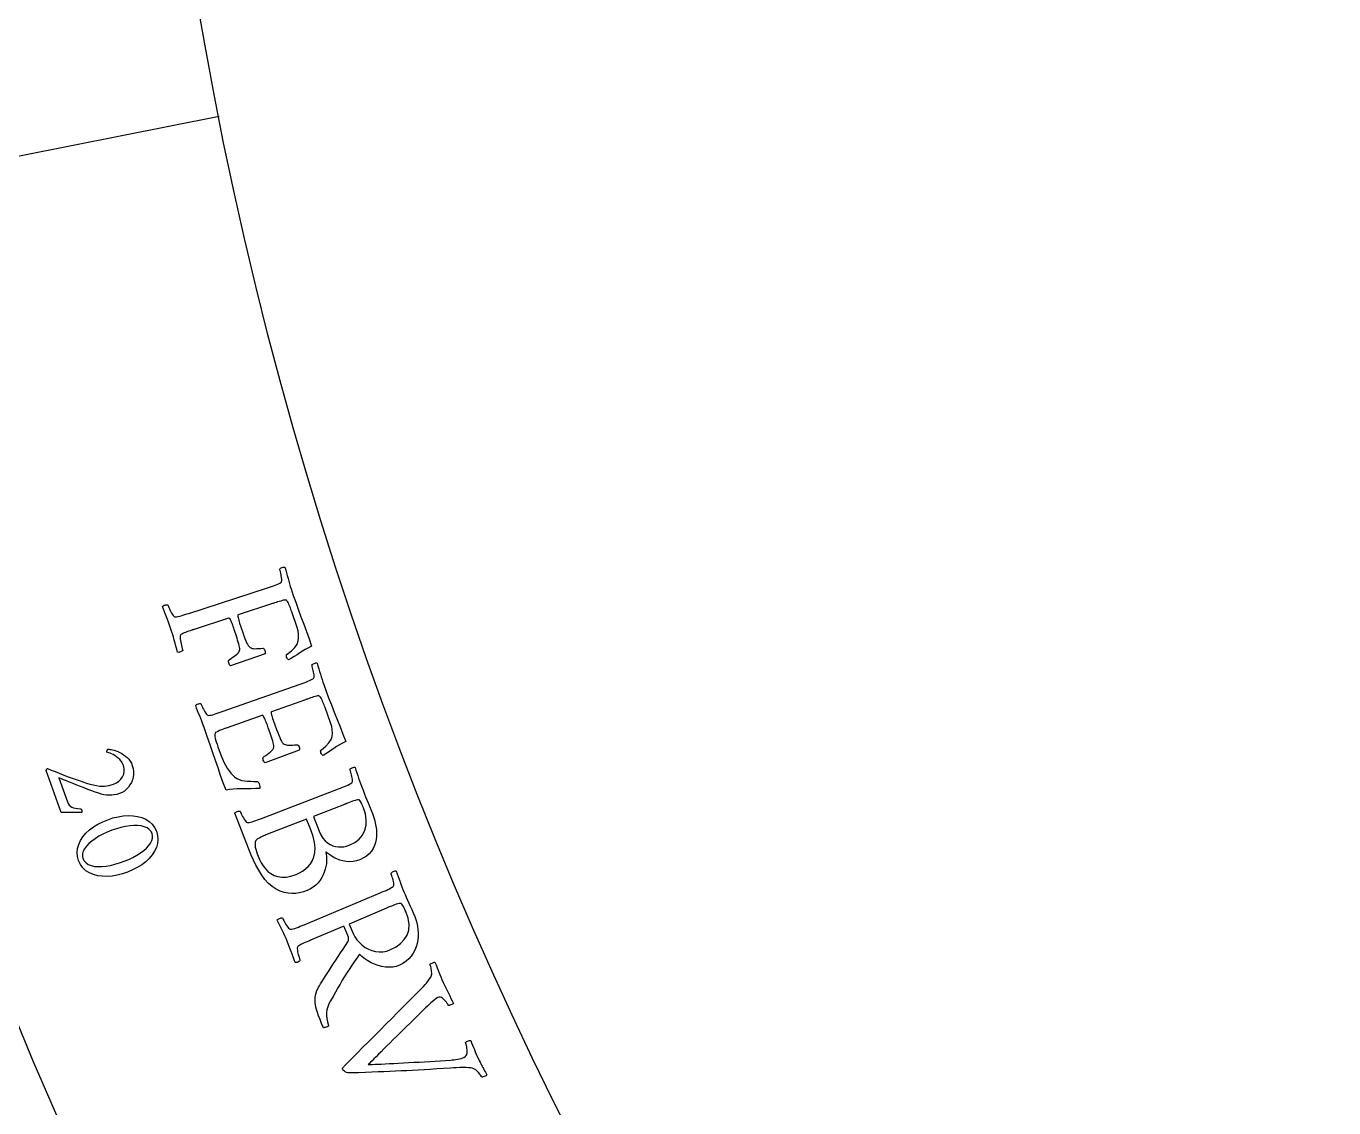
# Model space of a CAD drawing. Header units: millimetres. Extents: x -60 to 60, y -60 to 76.
# Drawn here: x -41.7 to -28.29, y -18.07 to -6.97 of the extents above; entities that cross this region are included whole.
import ezdxf

# ---------------------------------------------------------------- set-up
doc = ezdxf.new("R2010")
doc.units = ezdxf.units.MM
for name, color, linetype in [('CUT_OUTER', 1, 'Continuous'), ('ENGRAVE', 7, 'Continuous'), ('TEXT', 5, 'Continuous')]:
    doc.layers.add(name, color=color, linetype=linetype)

msp = doc.modelspace()

# ---------------------------------------------------------------- linework, layer by layer
at = {"layer": 'CUT_OUTER'}
msp.add_arc((0, -0.0001), 59.9999, 176.771323, 2.429054, dxfattribs=at)
at = {"layer": 'ENGRAVE'}
msp.add_lwpolyline([(-46.7862, -9.2919), (-39.7242, -7.8893)], dxfattribs=at)
for radius in [58.8, 58.8, 57.225, 54.3, 54.3, 51.99, 47.7, 47.7, 45.18, 40.5, 40.5]:
    msp.add_circle((0, 0), radius, dxfattribs=at)
at = {"layer": 'TEXT'}
for points in [[(-38.984, -12.7413), (-38.9617, -12.808), (-38.9375, -12.8777), (-38.9114, -12.9504), (-38.8833, -13.0262), (-38.8546, -13.103), (-38.8269, -13.1791), (-38.8, -13.2544), (-38.7741, -13.329), (-38.8072, -13.346), (-38.8386, -13.3633), (-38.8683, -13.3808), (-38.8963, -13.3984), (-38.9238, -13.4162), (-38.9518, -13.4339), (-38.9804, -13.4516), (-39.0095, -13.4692), (-39.0156, -13.4651), (-39.0211, -13.4589), (-39.026, -13.4506), (-39.0302, -13.4403), (-39.0331, -13.4292), (-39.0333, -13.4203), (-39.0309, -13.4136), (-39.0258, -13.4092), (-38.98, -13.3749), (-38.9456, -13.341), (-38.9225, -13.3077), (-38.9107, -13.2749), (-38.907, -13.2418), (-38.9079, -13.2076), (-38.9134, -13.1725), (-38.9235, -13.1362), (-38.9766, -12.9777), (-38.9789, -12.9708), (-38.9822, -12.9617), (-38.9863, -12.9502), (-38.9914, -12.9364), (-38.997, -12.9218), (-39.0028, -12.9077), (-39.0088, -12.8942), (-39.015, -12.8813), (-39.0212, -12.8703), (-39.0271, -12.8623), (-39.0329, -12.8574), (-39.0385, -12.8555), (-39.0497, -12.8564), (-39.0621, -12.8583), (-39.0759, -12.8613), (-39.0908, -12.8654), (-39.1065, -12.8701), (-39.1224, -12.875), (-39.1385, -12.8801), (-39.1548, -12.8854), (-39.1612, -12.8875), (-39.1669, -12.8894), (-39.1719, -12.891), (-39.1761, -12.8924), (-39.5274, -13.008), (-39.5304, -13.0108), (-39.5316, -13.0163), (-39.5311, -13.0248), (-39.5289, -13.0361), (-39.5255, -13.0492), (-39.5216, -13.0629), (-39.5173, -13.0773), (-39.5124, -13.0923), (-39.48, -13.1899), (-39.4691, -13.2214), (-39.4591, -13.2491), (-39.4497, -13.2729), (-39.4411, -13.2928), (-39.4327, -13.3093), (-39.424, -13.323), (-39.4149, -13.3336), (-39.4054, -13.3414), (-39.3951, -13.347), (-39.3834, -13.351), (-39.3704, -13.3535), (-39.3559, -13.3544), (-39.3396, -13.3543), (-39.3208, -13.3537), (-39.2995, -13.3524), (-39.2757, -13.3505), (-39.269, -13.3509), (-39.263, -13.3547), (-39.2577, -13.362), (-39.2532, -13.3726), (-39.2502, -13.3834), (-39.2489, -13.3929), (-39.2495, -13.4012), (-39.2518, -13.4082), (-39.6056, -13.5291), (-39.6106, -13.5254), (-39.6153, -13.5195), (-39.6197, -13.5114), (-39.6238, -13.501), (-39.6265, -13.4903), (-39.6268, -13.4811), (-39.6247, -13.4736), (-39.6201, -13.4676), (-39.5972, -13.4527), (-39.5779, -13.4396), (-39.562, -13.4284), (-39.5497, -13.4191), (-39.54, -13.4112), (-39.5322, -13.4041), (-39.5263, -13.3979), (-39.5222, -13.3927), (-39.5192, -13.3877), (-39.5167, -13.3826), (-39.5147, -13.3772), (-39.5132, -13.3715), (-39.5118, -13.364), (-39.5121, -13.3535), (-39.514, -13.3402), (-39.5175, -13.3239), (-39.5221, -13.3058), (-39.5273, -13.2869), (-39.5329, -13.2673), (-39.5391, -13.2469), (-39.5455, -13.2265), (-39.5517, -13.2067), (-39.5579, -13.1875), (-39.564, -13.169), (-39.5684, -13.1561), (-39.5731, -13.1425), (-39.5783, -13.128), (-39.5838, -13.1128), (-39.5895, -13.0977), (-39.595, -13.0837), (-39.6004, -13.071), (-39.6057, -13.0593), (-39.6109, -13.0499), (-39.616, -13.0436), (-39.621, -13.0404), (-39.6259, -13.0404), (-39.9791, -13.1567), (-39.982, -13.1577), (-39.9849, -13.1586), (-39.9878, -13.1596), (-39.9907, -13.1605), (-39.9936, -13.1615), (-39.9965, -13.1624), (-39.9994, -13.1634), (-40.0023, -13.1643), (-40.0202, -13.1703), (-40.0372, -13.1761), (-40.0533, -13.1817), (-40.0686, -13.1872), (-40.0826, -13.1927), (-40.0951, -13.1984), (-40.1061, -13.2042), (-40.1156, -13.2102), (-40.119, -13.2155), (-40.1211, -13.2242), (-40.1218, -13.2363), (-40.1211, -13.2519), (-40.1192, -13.2694), (-40.1167, -13.2871), (-40.1133, -13.3051), (-40.1091, -13.3235), (-40.1049, -13.3403), (-40.1014, -13.3541), (-40.0985, -13.3646), (-40.0962, -13.372), (-40.0999, -13.3762), (-40.1053, -13.3802), (-40.1123, -13.3841), (-40.1209, -13.3878), (-40.1298, -13.3907), (-40.1377, -13.3921), (-40.1445, -13.3918), (-40.1502, -13.39), (-40.1581, -13.3599), (-40.1664, -13.3292), (-40.1749, -13.298), (-40.1838, -13.2661), (-40.1928, -13.2345), (-40.2019, -13.2038), (-40.211, -13.1741), (-40.2202, -13.1454), (-40.2311, -13.1133), (-40.2419, -13.0832), (-40.2527, -13.0551), (-40.2634, -13.029), (-40.274, -13.0035), (-40.2842, -12.9772), (-40.2939, -12.9501), (-40.3032, -12.9222), (-40.2997, -12.9174), (-40.2943, -12.9132), (-40.2872, -12.9096), (-40.2783, -12.9067), (-40.2691, -12.9046), (-40.2611, -12.9036), (-40.2544, -12.9037), (-40.249, -12.9048), (-40.2465, -12.9118), (-40.2429, -12.9212), (-40.2382, -12.9328), (-40.2323, -12.9468), (-40.2256, -12.9616), (-40.2184, -12.9759), (-40.2107, -12.9897), (-40.2025, -13.0028), (-40.1945, -13.014), (-40.1873, -13.0218), (-40.1809, -13.0263), (-40.1753, -13.0274), (-40.1617, -13.0268), (-40.1468, -13.0248), (-40.1304, -13.0214), (-40.1125, -13.0167), (-40.0937, -13.011), (-40.0741, -13.005), (-40.0539, -12.9986), (-40.033, -12.9919), (-39.2269, -12.7303), (-39.206, -12.7235), (-39.1857, -12.7167), (-39.166, -12.71), (-39.147, -12.7033), (-39.1293, -12.6966), (-39.1138, -12.6897), (-39.1003, -12.6825), (-39.0889, -12.6751), (-39.0843, -12.6708), (-39.0814, -12.6635), (-39.0803, -12.6533), (-39.081, -12.6401), (-39.0828, -12.6253), (-39.085, -12.6103), (-39.0877, -12.595), (-39.0909, -12.5795), (-39.0941, -12.5651), (-39.097, -12.5532), (-39.0994, -12.5438), (-39.1014, -12.5369), (-39.0976, -12.5329), (-39.0922, -12.529), (-39.0851, -12.5252), (-39.0764, -12.5216), (-39.0675, -12.5188), (-39.0596, -12.5175), (-39.0529, -12.5177), (-39.0472, -12.5195), (-39.0392, -12.5481), (-39.0313, -12.5765), (-39.0236, -12.6047), (-39.0161, -12.6327), (-39.0085, -12.6604), (-39.0006, -12.6877), (-38.9924, -12.7147), (-38.984, -12.7413)], [(-38.6492, -13.7232), (-38.6253, -13.7893), (-38.5994, -13.8584), (-38.5714, -13.9304), (-38.5414, -14.0054), (-38.5108, -14.0815), (-38.4811, -14.1569), (-38.4524, -14.2315), (-38.4245, -14.3054), (-38.4572, -14.3233), (-38.4882, -14.3413), (-38.5174, -14.3595), (-38.545, -14.3779), (-38.572, -14.3964), (-38.5996, -14.4148), (-38.6277, -14.4331), (-38.6564, -14.4515), (-38.6626, -14.4475), (-38.6682, -14.4415), (-38.6733, -14.4334), (-38.6778, -14.4232), (-38.681, -14.4121), (-38.6814, -14.4032), (-38.6792, -14.3965), (-38.6742, -14.392), (-38.6293, -14.3565), (-38.5957, -14.3218), (-38.5735, -14.2879), (-38.5625, -14.2548), (-38.5596, -14.2216), (-38.5614, -14.1875), (-38.5678, -14.1524), (-38.5788, -14.1164), (-38.6359, -13.9593), (-38.6384, -13.9525), (-38.6419, -13.9435), (-38.6463, -13.9321), (-38.6517, -13.9184), (-38.6577, -13.9039), (-38.6638, -13.89), (-38.6702, -13.8767), (-38.6767, -13.864), (-38.6832, -13.8531), (-38.6893, -13.8452), (-38.6952, -13.8405), (-38.7008, -13.8388), (-38.712, -13.8399), (-38.7244, -13.8422), (-38.7381, -13.8455), (-38.7529, -13.85), (-38.7685, -13.8551), (-38.7843, -13.8604), (-38.8003, -13.8659), (-38.8164, -13.8716), (-38.8228, -13.8739), (-38.8284, -13.8759), (-38.8333, -13.8776), (-38.8375, -13.8791), (-39.1858, -14.0036), (-39.1887, -14.0064), (-39.1898, -14.012), (-39.1891, -14.0204), (-39.1865, -14.0317), (-39.1828, -14.0447), (-39.1786, -14.0583), (-39.1739, -14.0726), (-39.1687, -14.0874), (-39.1337, -14.1842), (-39.1221, -14.2154), (-39.1113, -14.2429), (-39.1014, -14.2664), (-39.0923, -14.2861), (-39.0835, -14.3024), (-39.0744, -14.3158), (-39.065, -14.3262), (-39.0554, -14.3338), (-39.0449, -14.3391), (-39.0331, -14.3428), (-39.02, -14.3449), (-39.0056, -14.3455), (-38.9893, -14.345), (-38.9705, -14.3439), (-38.9492, -14.3421), (-38.9255, -14.3396), (-38.9188, -14.3398), (-38.9127, -14.3435), (-38.9072, -14.3506), (-38.9024, -14.3611), (-38.8991, -14.3718), (-38.8976, -14.3813), (-38.898, -14.3896), (-38.9001, -14.3967), (-39.2508, -14.5265), (-39.2559, -14.5229), (-39.2607, -14.5172), (-39.2653, -14.5091), (-39.2697, -14.4988), (-39.2726, -14.4882), (-39.2732, -14.479), (-39.2712, -14.4714), (-39.2668, -14.4654), (-39.2443, -14.4499), (-39.2253, -14.4363), (-39.2097, -14.4247), (-39.1976, -14.4151), (-39.1882, -14.4069), (-39.1806, -14.3996), (-39.1748, -14.3933), (-39.1708, -14.388), (-39.168, -14.383), (-39.1656, -14.3777), (-39.1638, -14.3723), (-39.1624, -14.3666), (-39.1612, -14.359), (-39.1617, -14.3486), (-39.1639, -14.3353), (-39.1679, -14.3191), (-39.173, -14.3011), (-39.1786, -14.2824), (-39.1847, -14.2629), (-39.1914, -14.2427), (-39.1983, -14.2224), (-39.2051, -14.2028), (-39.2118, -14.1838), (-39.2183, -14.1654), (-39.223, -14.1527), (-39.2281, -14.1391), (-39.2336, -14.1248), (-39.2395, -14.1097), (-39.2455, -14.0948), (-39.2514, -14.081), (-39.2572, -14.0683), (-39.2628, -14.0569), (-39.2682, -14.0475), (-39.2734, -14.0414), (-39.2785, -14.0383), (-39.2834, -14.0385), (-39.6393, -14.1657), (-39.6415, -14.1664), (-39.6441, -14.1674), (-39.6472, -14.1685), (-39.6508, -14.1698), (-39.6651, -14.175), (-39.6813, -14.181), (-39.6994, -14.1878), (-39.7194, -14.1954), (-39.7378, -14.203), (-39.7514, -14.2098), (-39.7602, -14.2159), (-39.7641, -14.2211), (-39.7665, -14.2335), (-39.7672, -14.2464), (-39.7662, -14.26), (-39.7635, -14.2742), (-39.759, -14.2906), (-39.7527, -14.3108), (-39.7446, -14.3349), (-39.7348, -14.3628), (-39.7019, -14.4533), (-39.6889, -14.4865), (-39.6742, -14.5189), (-39.6579, -14.5504), (-39.64, -14.581), (-39.6212, -14.6093), (-39.6022, -14.6336), (-39.583, -14.6541), (-39.5636, -14.6706), (-39.5411, -14.6859), (-39.5164, -14.6977), (-39.4897, -14.706), (-39.4609, -14.7108), (-39.4305, -14.7135), (-39.3992, -14.7156), (-39.3669, -14.7169), (-39.3336, -14.7177), (-39.3274, -14.7189), (-39.3218, -14.723), (-39.3167, -14.7301), (-39.3122, -14.7401), (-39.307, -14.7561), (-39.3043, -14.7697), (-39.3041, -14.7811), (-39.3064, -14.7901), (-39.3502, -14.791), (-39.3954, -14.7917), (-39.442, -14.7922), (-39.49, -14.7926), (-39.5367, -14.7936), (-39.5792, -14.7962), (-39.6177, -14.8004), (-39.652, -14.8061), (-39.68, -14.7303), (-39.7072, -14.6544), (-39.7338, -14.5785), (-39.7596, -14.5027), (-39.7862, -14.4245), (-39.8148, -14.3416), (-39.8454, -14.254), (-39.8781, -14.1617), (-39.8896, -14.1298), (-39.9009, -14.0996), (-39.9119, -14.0713), (-39.9226, -14.0448), (-39.9331, -14.0189), (-39.9435, -13.9923), (-39.9536, -13.9652), (-39.9635, -13.9374), (-39.9601, -13.9325), (-39.9548, -13.9282), (-39.9478, -13.9244), (-39.939, -13.9213), (-39.9298, -13.919), (-39.9219, -13.9178), (-39.9152, -13.9177), (-39.9097, -13.9187), (-39.9071, -13.9256), (-39.9033, -13.9349), (-39.8982, -13.9464), (-39.892, -13.9602), (-39.8849, -13.9749), (-39.8773, -13.989), (-39.8693, -14.0025), (-39.8608, -14.0154), (-39.8525, -14.0264), (-39.8451, -14.034), (-39.8386, -14.0383), (-39.833, -14.0393), (-39.8194, -14.0384), (-39.8045, -14.036), (-39.7882, -14.0322), (-39.7705, -14.027), (-39.7518, -14.0209), (-39.7324, -14.0144), (-39.7123, -14.0075), (-39.6916, -14.0003), (-38.8924, -13.7184), (-38.8716, -13.711), (-38.8515, -13.7037), (-38.832, -13.6965), (-38.8132, -13.6894), (-38.7957, -13.6822), (-38.7803, -13.6749), (-38.767, -13.6673), (-38.7558, -13.6596), (-38.7513, -13.6552), (-38.7486, -13.6479), (-38.7478, -13.6376), (-38.7488, -13.6244), (-38.7509, -13.6097), (-38.7536, -13.5948), (-38.7567, -13.5796), (-38.7603, -13.5641), (-38.7638, -13.5499), (-38.767, -13.538), (-38.7696, -13.5287), (-38.7718, -13.5218), (-38.7681, -13.5177), (-38.7628, -13.5137), (-38.7559, -13.5097), (-38.7472, -13.5059), (-38.7383, -13.5028), (-38.7305, -13.5014), (-38.7238, -13.5014), (-38.7181, -13.5031), (-38.7093, -13.5315), (-38.7007, -13.5596), (-38.6923, -13.5876), (-38.6841, -13.6154), (-38.6758, -13.6429), (-38.6673, -13.67), (-38.6584, -13.6968), (-38.6492, -13.7232)], [(-41.1318, -15.0369), (-41.1499, -15.0363), (-41.1691, -15.0358), (-41.1895, -15.0355), (-41.2109, -15.0355), (-41.2325, -15.0356), (-41.2532, -15.0357), (-41.2731, -15.0359), (-41.2921, -15.0362), (-41.3093, -15.0364), (-41.3233, -15.0366), (-41.3343, -15.0368), (-41.3423, -15.037), (-41.4974, -14.6034), (-41.4967, -14.6009), (-41.4955, -14.5982), (-41.494, -14.5952), (-41.4921, -14.5921), (-41.49, -14.5892), (-41.488, -14.5869), (-41.486, -14.5852), (-41.4841, -14.5842), (-41.445, -14.6003), (-41.4052, -14.6163), (-41.3647, -14.6325), (-41.3234, -14.6487), (-41.2819, -14.6645), (-41.2408, -14.6798), (-41.2001, -14.6944), (-41.1597, -14.7084), (-41.1206, -14.7214), (-41.0833, -14.7331), (-41.0479, -14.7435), (-41.0144, -14.7525), (-40.981, -14.7601), (-40.9506, -14.7649), (-40.9231, -14.7668), (-40.8986, -14.766), (-40.8757, -14.763), (-40.8527, -14.7586), (-40.8298, -14.7525), (-40.8068, -14.745), (-40.7771, -14.7316), (-40.7517, -14.7142), (-40.7306, -14.693), (-40.7137, -14.6679), (-40.7021, -14.6405), (-40.6969, -14.6125), (-40.698, -14.5839), (-40.7054, -14.5546), (-40.7153, -14.5313), (-40.7273, -14.5105), (-40.7414, -14.4923), (-40.7577, -14.4765), (-40.775, -14.463), (-40.7921, -14.4514), (-40.8091, -14.4417), (-40.826, -14.4339), (-40.8416, -14.4277), (-40.855, -14.4228), (-40.8662, -14.4193), (-40.875, -14.4171), (-40.8758, -14.413), (-40.8757, -14.4086), (-40.8745, -14.4037), (-40.8723, -14.3983), (-40.8697, -14.3933), (-40.8673, -14.3896), (-40.8651, -14.3871), (-40.863, -14.3858), (-40.8553, -14.3862), (-40.845, -14.3875), (-40.8322, -14.3897), (-40.8167, -14.3929), (-40.7995, -14.3974), (-40.7814, -14.4034), (-40.7624, -14.4109), (-40.7425, -14.42), (-40.7225, -14.4306), (-40.7032, -14.4428), (-40.6845, -14.4565), (-40.6666, -14.4719), (-40.6501, -14.489), (-40.6358, -14.5082), (-40.6237, -14.5296), (-40.6138, -14.5531), (-40.6054, -14.5826), (-40.6011, -14.6122), (-40.601, -14.6418), (-40.6051, -14.6714), (-40.6128, -14.7002), (-40.6236, -14.7272), (-40.6375, -14.7525), (-40.6543, -14.7761), (-40.6738, -14.7972), (-40.6953, -14.8151), (-40.7189, -14.8297), (-40.7446, -14.8411), (-40.7714, -14.8495), (-40.7982, -14.8552), (-40.8251, -14.8583), (-40.8521, -14.8587), (-40.879, -14.8568), (-40.9058, -14.8528), (-40.9324, -14.8468), (-40.9588, -14.8387), (-40.994, -14.8263), (-41.0306, -14.8131), (-41.0684, -14.7989), (-41.1075, -14.7839), (-41.1467, -14.7685), (-41.1846, -14.7535), (-41.2214, -14.7388), (-41.2569, -14.7244), (-41.2901, -14.7109), (-41.3198, -14.6989), (-41.3459, -14.6883), (-41.3687, -14.6791), (-41.2797, -14.9274), (-41.2718, -14.9446), (-41.2616, -14.959), (-41.249, -14.9707), (-41.2341, -14.9796), (-41.2166, -14.9864), (-41.1961, -14.9916), (-41.1726, -14.9953), (-41.1462, -14.9974), (-41.1422, -14.9981), (-41.1387, -15.0001), (-41.1358, -15.0037), (-41.1334, -15.0087), (-41.1328, -15.011), (-41.1322, -15.014), (-41.1317, -15.0178), (-41.1313, -15.0223), (-41.1311, -15.027), (-41.1311, -15.0309), (-41.1313, -15.0343), (-41.1318, -15.0369)], [(-38.1498, -15.0449), (-38.1386, -15.076), (-38.1289, -15.1082), (-38.1208, -15.1416), (-38.1142, -15.1761), (-38.1097, -15.211), (-38.1079, -15.2453), (-38.1087, -15.2792), (-38.1122, -15.3124), (-38.1189, -15.3448), (-38.1292, -15.3756), (-38.1433, -15.4051), (-38.1611, -15.4331), (-38.1832, -15.459), (-38.2103, -15.4821), (-38.2424, -15.5024), (-38.2794, -15.5198), (-38.3143, -15.5316), (-38.3491, -15.5386), (-38.384, -15.5409), (-38.4188, -15.5384), (-38.4526, -15.5323), (-38.4845, -15.5238), (-38.5142, -15.5127), (-38.542, -15.4992), (-38.567, -15.4847), (-38.5886, -15.4705), (-38.6067, -15.4566), (-38.6214, -15.4432), (-38.6241, -15.4418), (-38.6263, -15.4419), (-38.6279, -15.4433), (-38.6289, -15.4462), (-38.624, -15.4646), (-38.6209, -15.4853), (-38.6196, -15.5084), (-38.6201, -15.5339), (-38.6225, -15.5609), (-38.6273, -15.5887), (-38.6343, -15.6173), (-38.6435, -15.6468), (-38.6553, -15.676), (-38.6699, -15.7041), (-38.6873, -15.731), (-38.7074, -15.7567), (-38.7305, -15.7805), (-38.7567, -15.8014), (-38.786, -15.8195), (-38.8183, -15.8348), (-38.8578, -15.8489), (-38.8973, -15.859), (-38.9368, -15.8651), (-38.9762, -15.8673), (-39.016, -15.8645), (-39.0565, -15.8561), (-39.0976, -15.842), (-39.1393, -15.8221), (-39.179, -15.7965), (-39.2167, -15.7639), (-39.2523, -15.7244), (-39.2859, -15.678), (-39.3171, -15.6276), (-39.3456, -15.5765), (-39.3715, -15.5246), (-39.3948, -15.4719), (-39.5611, -15.0415), (-39.5579, -15.0365), (-39.5528, -15.032), (-39.5458, -15.0281), (-39.5371, -15.0247), (-39.528, -15.0221), (-39.5201, -15.0207), (-39.5134, -15.0204), (-39.5079, -15.0213), (-39.5051, -15.0281), (-39.501, -15.0373), (-39.4957, -15.0487), (-39.4891, -15.0623), (-39.4816, -15.0768), (-39.4736, -15.0906), (-39.4652, -15.1039), (-39.4563, -15.1166), (-39.4477, -15.1274), (-39.4401, -15.1348), (-39.4335, -15.1389), (-39.4279, -15.1397), (-39.4144, -15.1384), (-39.3995, -15.1357), (-39.3833, -15.1314), (-39.3658, -15.1257), (-39.3472, -15.1191), (-39.328, -15.112), (-39.3082, -15.1046), (-39.2876, -15.0968), (-38.4966, -14.7928), (-38.476, -14.7848), (-38.4561, -14.777), (-38.4368, -14.7693), (-38.4182, -14.7616), (-38.4009, -14.754), (-38.3857, -14.7462), (-38.3726, -14.7383), (-38.3616, -14.7303), (-38.3573, -14.7258), (-38.3548, -14.7183), (-38.3543, -14.7081), (-38.3556, -14.6949), (-38.3582, -14.6803), (-38.3612, -14.6654), (-38.3647, -14.6503), (-38.3687, -14.635), (-38.3727, -14.6208), (-38.3762, -14.6091), (-38.3791, -14.5998), (-38.3815, -14.593), (-38.3779, -14.5888), (-38.3727, -14.5846), (-38.3659, -14.5805), (-38.3574, -14.5764), (-38.3486, -14.5731), (-38.3408, -14.5714), (-38.334, -14.5713), (-38.3283, -14.5728), (-38.3187, -14.6009), (-38.3094, -14.6288), (-38.3002, -14.6566), (-38.2912, -14.6841), (-38.2822, -14.7114), (-38.2729, -14.7382), (-38.2632, -14.7648), (-38.2534, -14.7909), (-38.2427, -14.8182), (-38.2313, -14.8463), (-38.2194, -14.8753), (-38.2069, -14.905), (-38.1936, -14.9364), (-38.1797, -14.9702), (-38.1651, -15.0063), (-38.1498, -15.0449)], [(-38.7554, -15.0758), (-38.6959, -15.2277), (-38.6784, -15.2662), (-38.6585, -15.2991), (-38.6361, -15.3264), (-38.6112, -15.348), (-38.5847, -15.3647), (-38.5572, -15.3772), (-38.5289, -15.3853), (-38.4997, -15.3891), (-38.4704, -15.3892), (-38.442, -15.3863), (-38.4143, -15.3803), (-38.3875, -15.3712), (-38.3316, -15.3433), (-38.2865, -15.3085), (-38.2522, -15.2669), (-38.2286, -15.2185), (-38.2157, -15.1653), (-38.2137, -15.1094), (-38.2223, -15.0507), (-38.2416, -14.9891), (-38.2454, -14.9797), (-38.2504, -14.9682), (-38.2564, -14.9546), (-38.2635, -14.9389), (-38.2711, -14.9241), (-38.2788, -14.9136), (-38.2865, -14.9072), (-38.2942, -14.9049), (-38.3038, -14.9057), (-38.3153, -14.908), (-38.3287, -14.9117), (-38.344, -14.9168), (-38.3605, -14.9228), (-38.3774, -14.929), (-38.3948, -14.9355), (-38.4126, -14.9424), (-38.4162, -14.9438), (-38.4197, -14.9452), (-38.4229, -14.9464), (-38.4258, -14.9476), (-38.4287, -14.9487), (-38.4315, -14.9498), (-38.4344, -14.9509), (-38.4372, -14.952)], [(-40.367, -15.2283), (-40.3547, -15.2711), (-40.3505, -15.313), (-40.3543, -15.3542), (-40.3662, -15.3946), (-40.385, -15.4338), (-40.4097, -15.4711), (-40.4402, -15.5066), (-40.4766, -15.5402), (-40.5177, -15.5715), (-40.5624, -15.5997), (-40.6107, -15.6249), (-40.6627, -15.6471), (-40.7161, -15.6654), (-40.7689, -15.6789), (-40.8211, -15.6877), (-40.8727, -15.6916), (-40.9225, -15.6905), (-40.9692, -15.6841), (-41.0128, -15.6723), (-41.0534, -15.6553), (-41.0896, -15.6326), (-41.1202, -15.604), (-41.1451, -15.5695), (-41.1643, -15.5291), (-41.1762, -15.4872), (-41.18, -15.4455), (-41.1759, -15.4041), (-41.1637, -15.3631), (-41.1446, -15.3231), (-41.1197, -15.2852), (-41.089, -15.2492), (-41.0524, -15.2151), (-41.0112, -15.1837), (-40.9663, -15.1556), (-40.9178, -15.1308), (-40.8656, -15.1092), (-40.8119, -15.0916), (-40.7589, -15.0787), (-40.7066, -15.0706), (-40.655, -15.0671), (-40.6054, -15.0687), (-40.5589, -15.0755), (-40.5156, -15.0875), (-40.4755, -15.1048), (-40.4399, -15.1274), (-40.4099, -15.1556), (-40.3856, -15.1892), (-40.367, -15.2283)], [(-38.8255, -15.103), (-39.227, -15.2592), (-39.2345, -15.2622), (-39.2437, -15.266), (-39.2547, -15.2706), (-39.2673, -15.276), (-39.2806, -15.2819), (-39.2935, -15.2881), (-39.3058, -15.2944), (-39.3176, -15.301), (-39.328, -15.3074), (-39.3363, -15.3132), (-39.3423, -15.3185), (-39.3461, -15.3231), (-39.3519, -15.3386), (-39.3548, -15.3553), (-39.3547, -15.3732), (-39.3518, -15.3923), (-39.3466, -15.4128), (-39.3401, -15.4347), (-39.3321, -15.4582), (-39.3227, -15.4832), (-39.3075, -15.5177), (-39.2899, -15.5509), (-39.2698, -15.5826), (-39.2472, -15.613), (-39.2215, -15.6403), (-39.1921, -15.6628), (-39.1589, -15.6807), (-39.1219, -15.6939), (-39.081, -15.7006), (-39.0358, -15.6989), (-38.9865, -15.689), (-38.933, -15.6707), (-38.8991, -15.6551), (-38.8671, -15.6365), (-38.837, -15.6149), (-38.8088, -15.5901), (-38.7841, -15.5615), (-38.7645, -15.5279), (-38.75, -15.4895), (-38.7405, -15.4462), (-38.738, -15.3974), (-38.744, -15.3424), (-38.7588, -15.2813), (-38.7821, -15.2139)], [(-40.4102, -15.2518), (-40.4225, -15.2281), (-40.4401, -15.2085), (-40.4629, -15.1929), (-40.491, -15.1813), (-40.5234, -15.1736), (-40.559, -15.1694), (-40.5978, -15.1688), (-40.6399, -15.1719), (-40.6843, -15.1784), (-40.73, -15.1883), (-40.7769, -15.2015), (-40.8252, -15.218), (-40.872, -15.2369), (-40.9158, -15.2576), (-40.9567, -15.28), (-40.9947, -15.3043), (-41.0288, -15.3297), (-41.0582, -15.3554), (-41.0829, -15.3814), (-41.1028, -15.4078), (-41.1171, -15.4339), (-41.1248, -15.4591), (-41.126, -15.4834), (-41.1206, -15.5068), (-41.1074, -15.5325), (-41.0889, -15.5534), (-41.0651, -15.5696), (-41.036, -15.581), (-41.0027, -15.5881), (-40.9662, -15.5913), (-40.9264, -15.5906), (-40.8833, -15.5861), (-40.8383, -15.5781), (-40.7923, -15.5671), (-40.7455, -15.5532), (-40.6979, -15.5363), (-40.6508, -15.5169), (-40.6072, -15.4961), (-40.5669, -15.4738), (-40.53, -15.4499), (-40.4971, -15.4252), (-40.4689, -15.4001), (-40.4453, -15.3746), (-40.4264, -15.3488), (-40.413, -15.3232), (-40.4058, -15.2986), (-40.4049, -15.2747), (-40.4102, -15.2518)], [(-37.7151, -16.1037), (-37.7034, -16.1346), (-37.694, -16.1671), (-37.687, -16.2011), (-37.6824, -16.2367), (-37.6803, -16.273), (-37.681, -16.309), (-37.6846, -16.3448), (-37.6911, -16.3803), (-37.7007, -16.415), (-37.7139, -16.4481), (-37.7307, -16.4797), (-37.751, -16.5098), (-37.7753, -16.5376), (-37.8037, -16.5623), (-37.8365, -16.584), (-37.8734, -16.6027), (-37.9067, -16.6146), (-37.9416, -16.6219), (-37.9779, -16.6244), (-38.0157, -16.6222), (-38.0539, -16.616), (-38.0914, -16.6064), (-38.128, -16.5934), (-38.164, -16.577), (-38.198, -16.5579), (-38.229, -16.5368), (-38.257, -16.5137), (-38.282, -16.4885), (-38.311, -16.5293), (-38.3385, -16.569), (-38.3646, -16.6076), (-38.3892, -16.645), (-38.4129, -16.6821), (-38.4363, -16.7197), (-38.4593, -16.7577), (-38.482, -16.7961), (-38.505, -16.8359), (-38.5291, -16.8779), (-38.5543, -16.9221), (-38.5806, -16.9684), (-38.5962, -16.9992), (-38.6082, -17.0294), (-38.6165, -17.059), (-38.6212, -17.088), (-38.622, -17.1179), (-38.6186, -17.1504), (-38.611, -17.1853), (-38.5991, -17.2227), (-38.6023, -17.2278), (-38.6077, -17.2321), (-38.6154, -17.2358), (-38.6253, -17.2389), (-38.6353, -17.2412), (-38.643, -17.2428), (-38.6486, -17.2438), (-38.6519, -17.244), (-38.6711, -17.1999), (-38.6877, -17.1592), (-38.7018, -17.122), (-38.7132, -17.0884), (-38.7223, -17.0584), (-38.7293, -17.0324), (-38.734, -17.0104), (-38.7366, -16.9923), (-38.7369, -16.9801), (-38.737, -16.9656), (-38.7368, -16.9487), (-38.7364, -16.9295), (-38.7342, -16.9086), (-38.7288, -16.8866), (-38.7201, -16.8634), (-38.7082, -16.8391), (-38.702, -16.8283), (-38.6932, -16.8136), (-38.682, -16.7951), (-38.6683, -16.7727), (-38.6525, -16.7473), (-38.635, -16.7194), (-38.6157, -16.6891), (-38.5947, -16.6564), (-38.5724, -16.622), (-38.5493, -16.5865), (-38.5255, -16.5498), (-38.5008, -16.512), (-38.4759, -16.474), (-38.451, -16.4366), (-38.4263, -16.3999), (-38.4017, -16.3639), (-38.3958, -16.3506), (-38.394, -16.3353), (-38.3964, -16.3179), (-38.403, -16.2985), (-38.4432, -16.2035), (-38.784, -16.3472), (-38.7868, -16.3484), (-38.7896, -16.3496), (-38.7924, -16.3507), (-38.7952, -16.3519), (-38.798, -16.3531), (-38.8009, -16.3543), (-38.8037, -16.3555), (-38.8065, -16.3567), (-38.8238, -16.364), (-38.8403, -16.3712), (-38.8559, -16.3781), (-38.8707, -16.3848), (-38.8842, -16.3914), (-38.8962, -16.3981), (-38.9067, -16.4048), (-38.9157, -16.4116), (-38.9188, -16.4168), (-38.9206, -16.4247), (-38.9209, -16.4354), (-38.9198, -16.4489), (-38.9175, -16.4637), (-38.9145, -16.4789), (-38.9107, -16.4942), (-38.9061, -16.5098), (-38.9014, -16.5242), (-38.8974, -16.5361), (-38.894, -16.5455), (-38.8913, -16.5524), (-38.8947, -16.5569), (-38.8997, -16.5613), (-38.9063, -16.5657), (-38.9147, -16.5702), (-38.9233, -16.5738), (-38.9311, -16.5758), (-38.9378, -16.5761), (-38.9436, -16.5747), (-38.9537, -16.5459), (-38.9637, -16.5178), (-38.9735, -16.4903), (-38.9831, -16.4634), (-38.9929, -16.4367), (-39.0032, -16.4098), (-39.014, -16.3827), (-39.0252, -16.3554), (-39.0366, -16.3289), (-39.0483, -16.3023), (-39.0605, -16.2756), (-39.0731, -16.2487), (-39.086, -16.2218), (-39.0991, -16.1946), (-39.1124, -16.1672), (-39.126, -16.1397), (-39.1228, -16.1346), (-39.1179, -16.13), (-39.111, -16.1258), (-39.1024, -16.1222), (-39.0934, -16.1194), (-39.0855, -16.1177), (-39.0789, -16.1173), (-39.0733, -16.118), (-39.0703, -16.1248), (-39.066, -16.1338), (-39.0603, -16.145), (-39.0533, -16.1585), (-39.0454, -16.1727), (-39.0371, -16.1864), (-39.0283, -16.1994), (-39.0191, -16.2119), (-39.0102, -16.2224), (-39.0024, -16.2296), (-38.9956, -16.2335), (-38.99, -16.2341), (-38.9765, -16.2325), (-38.9618, -16.2293), (-38.9457, -16.2246), (-38.9283, -16.2184), (-38.91, -16.2113), (-38.891, -16.2037), (-38.8713, -16.1957), (-38.851, -16.1873), (-38.0695, -15.8595), (-38.0492, -15.851), (-38.0295, -15.8426), (-38.0105, -15.8343), (-37.992, -15.8262), (-37.975, -15.8181), (-37.96, -15.8099), (-37.9472, -15.8016), (-37.9364, -15.7933), (-37.9321, -15.7886), (-37.9299, -15.7811), (-37.9296, -15.7709), (-37.9313, -15.7578), (-37.9343, -15.7432), (-37.9377, -15.7286), (-37.9415, -15.7139), (-37.9458, -15.6991), (-37.95, -15.6855), (-37.9536, -15.6741), (-37.9567, -15.6651), (-37.9593, -15.6584), (-37.9558, -15.6541), (-37.9508, -15.6498), (-37.944, -15.6455), (-37.9356, -15.6411), (-37.9269, -15.6376), (-37.9192, -15.6357), (-37.9124, -15.6354), (-37.9067, -15.6367), (-37.8964, -15.6645), (-37.8863, -15.692), (-37.8765, -15.7192), (-37.8669, -15.7461), (-37.8573, -15.7727), (-37.8473, -15.799), (-37.837, -15.8251), (-37.8265, -15.8509), (-37.815, -15.8779), (-37.8028, -15.9059), (-37.7899, -15.9347), (-37.7764, -15.9645), (-37.7622, -15.9959), (-37.7472, -16.0296), (-37.7315, -16.0655), (-37.7151, -16.1037)], [(-37.963, -16.4428), (-37.9078, -16.4141), (-37.8613, -16.3799), (-37.8235, -16.3401), (-37.7945, -16.2948), (-37.7769, -16.2435), (-37.7734, -16.1857), (-37.7839, -16.1214), (-37.8084, -16.0505), (-37.8125, -16.0412), (-37.8177, -16.0298), (-37.8241, -16.0164), (-37.8317, -16.0009), (-37.8397, -15.9864), (-37.8477, -15.976), (-37.8555, -15.9698), (-37.8633, -15.9678), (-37.8746, -15.9687), (-37.8884, -15.9716), (-37.9049, -15.9766), (-37.9239, -15.9836), (-37.9442, -15.9917), (-37.9647, -16), (-37.9852, -16.0084), (-38.0057, -16.017), (-38.387, -16.1799), (-38.3461, -16.2765), (-38.3292, -16.3105), (-38.3086, -16.342), (-38.2842, -16.3709), (-38.256, -16.3971), (-38.2249, -16.4199), (-38.1918, -16.4384), (-38.1567, -16.4525), (-38.1195, -16.4623), (-38.0811, -16.4668), (-38.0423, -16.465), (-38.0029, -16.457), (-37.963, -16.4428)], [(-37.424, -16.7789), (-37.4109, -16.8076), (-37.3977, -16.8357), (-37.3843, -16.8632), (-37.3707, -16.89), (-37.3571, -16.9164), (-37.3438, -16.9427), (-37.3306, -16.9688), (-37.3176, -16.9947), (-37.3215, -16.9983), (-37.3274, -17.0021), (-37.3352, -17.0062), (-37.345, -17.0104), (-37.3548, -17.014), (-37.3624, -17.0159), (-37.3678, -17.0161), (-37.3711, -17.0146), (-37.3735, -17.0099), (-37.3777, -17.0032), (-37.3835, -16.9942), (-37.3909, -16.9832), (-37.3996, -16.9715), (-37.409, -16.9606), (-37.4192, -16.9504), (-37.4302, -16.9409), (-37.4417, -16.9337), (-37.4537, -16.9302), (-37.466, -16.9305), (-37.4788, -16.9345), (-37.4966, -16.945), (-37.5205, -16.9632), (-37.5503, -16.989), (-37.5862, -17.0225), (-37.6047, -17.0404), (-37.6259, -17.0611), (-37.6499, -17.0846), (-37.6767, -17.1108), (-37.7056, -17.1392), (-37.736, -17.1689), (-37.7678, -17.2), (-37.8011, -17.2325), (-37.835, -17.2658), (-37.8689, -17.2992), (-37.9027, -17.3328), (-37.9365, -17.3665), (-37.9695, -17.3995), (-38.0013, -17.4312), (-38.0317, -17.4615), (-38.0608, -17.4903), (-38.0879, -17.5172), (-38.1125, -17.5415), (-38.1344, -17.5632), (-38.1538, -17.5824), (-38.1698, -17.5982), (-38.1816, -17.61), (-38.1892, -17.6178), (-38.1927, -17.6216), (-38.1851, -17.6216), (-38.1713, -17.6213), (-38.1514, -17.6207), (-38.1254, -17.6197), (-38.0943, -17.6184), (-38.0592, -17.6168), (-38.0203, -17.6149), (-37.9774, -17.6128), (-37.9314, -17.6103), (-37.8831, -17.6078), (-37.8324, -17.6051), (-37.7795, -17.6022), (-37.7252, -17.5992), (-37.6705, -17.5962), (-37.6154, -17.593), (-37.5599, -17.5897), (-37.5051, -17.5864), (-37.4519, -17.5831), (-37.4004, -17.5799), (-37.3505, -17.5767), (-37.3318, -17.5753), (-37.3128, -17.5733), (-37.2935, -17.5706), (-37.2741, -17.5672), (-37.2554, -17.5632), (-37.2387, -17.5588), (-37.2239, -17.5539), (-37.211, -17.5485), (-37.1979, -17.5405), (-37.1881, -17.5303), (-37.1816, -17.5179), (-37.1783, -17.5034), (-37.1774, -17.4878), (-37.1778, -17.4723), (-37.1796, -17.4569), (-37.1827, -17.4416), (-37.1863, -17.4276), (-37.1896, -17.416), (-37.1926, -17.4069), (-37.1953, -17.4003), (-37.1938, -17.3958), (-37.1898, -17.3911), (-37.1831, -17.3863), (-37.1738, -17.3815), (-37.1639, -17.3774), (-37.1553, -17.375), (-37.1479, -17.3743), (-37.1419, -17.3753), (-37.1317, -17.3997), (-37.1219, -17.4235), (-37.1124, -17.4467), (-37.1035, -17.4692), (-37.0943, -17.4917), (-37.0845, -17.5147), (-37.0741, -17.5382), (-37.0629, -17.5622), (-37.0536, -17.5817), (-37.0451, -17.5991), (-37.0376, -17.6143), (-37.0309, -17.6272), (-37.0246, -17.6391), (-37.0183, -17.6507), (-37.0119, -17.6622), (-37.0055, -17.6735), (-36.9987, -17.6854), (-36.9912, -17.6986), (-36.9831, -17.7132), (-36.9744, -17.7291), (-36.9782, -17.7327), (-36.9843, -17.7366), (-36.9925, -17.7406), (-37.0028, -17.7449), (-37.0129, -17.7485), (-37.0204, -17.7506), (-37.0252, -17.7511), (-37.0274, -17.7501), (-37.0314, -17.7432), (-37.0382, -17.7335), (-37.0478, -17.7208), (-37.0602, -17.7051), (-37.0747, -17.6895), (-37.0905, -17.6769), (-37.1078, -17.6672), (-37.1264, -17.6606), (-37.1421, -17.6574), (-37.1631, -17.6551), (-37.1893, -17.6539), (-37.2209, -17.6536), (-37.2546, -17.654), (-37.2874, -17.655), (-37.3192, -17.6564), (-37.3501, -17.6584), (-37.4218, -17.6629), (-37.4904, -17.6672), (-37.556, -17.6712), (-37.6186, -17.675), (-37.6793, -17.6786), (-37.7389, -17.6819), (-37.7975, -17.6849), (-37.8551, -17.6877), (-37.9127, -17.6904), (-37.9714, -17.6931), (-38.0313, -17.6958), (-38.0922, -17.6985), (-38.1554, -17.7012), (-38.222, -17.7037), (-38.292, -17.706), (-38.3655, -17.7081), (-38.3851, -17.7079), (-38.4022, -17.7061), (-38.4166, -17.7027), (-38.4285, -17.6977), (-38.4382, -17.6914), (-38.4464, -17.6842), (-38.453, -17.6762), (-38.4581, -17.6673), (-38.4586, -17.6642), (-38.4574, -17.6608), (-38.4547, -17.6568), (-38.4504, -17.6524), (-38.4456, -17.648), (-38.4417, -17.6439), (-38.4386, -17.6403), (-38.4362, -17.6369), (-38.371, -17.5705), (-38.3079, -17.5065), (-38.2469, -17.4448), (-38.1881, -17.3855), (-38.13, -17.3271), (-38.0714, -17.2684), (-38.0122, -17.2092), (-37.9525, -17.1496), (-37.891, -17.0882), (-37.8266, -17.0235), (-37.7591, -16.9556), (-37.6886, -16.8843), (-37.6668, -16.8626), (-37.6464, -16.8417), (-37.6274, -16.8214), (-37.6096, -16.802), (-37.5932, -16.7828), (-37.5779, -16.7635), (-37.5637, -16.744), (-37.5508, -16.7244), (-37.5461, -16.7158), (-37.543, -16.7057), (-37.5414, -16.694), (-37.5412, -16.6809), (-37.5421, -16.6672), (-37.5437, -16.654), (-37.5459, -16.6412), (-37.5488, -16.6287), (-37.5519, -16.6174), (-37.5548, -16.6077), (-37.5575, -16.5997), (-37.56, -16.5934), (-37.5587, -16.592), (-37.5543, -16.5893), (-37.5466, -16.5855), (-37.5357, -16.5805), (-37.5245, -16.5757), (-37.5162, -16.5725), (-37.5106, -16.5707), (-37.5079, -16.5704), (-37.4958, -16.6005), (-37.485, -16.6279), (-37.4754, -16.6528), (-37.467, -16.6751), (-37.4586, -16.6974), (-37.4486, -16.7221), (-37.4371, -16.7493), (-37.424, -16.7789)]]:
    msp.add_lwpolyline(points, close=True, dxfattribs=at)

doc.saveas('drawing.dxf')
